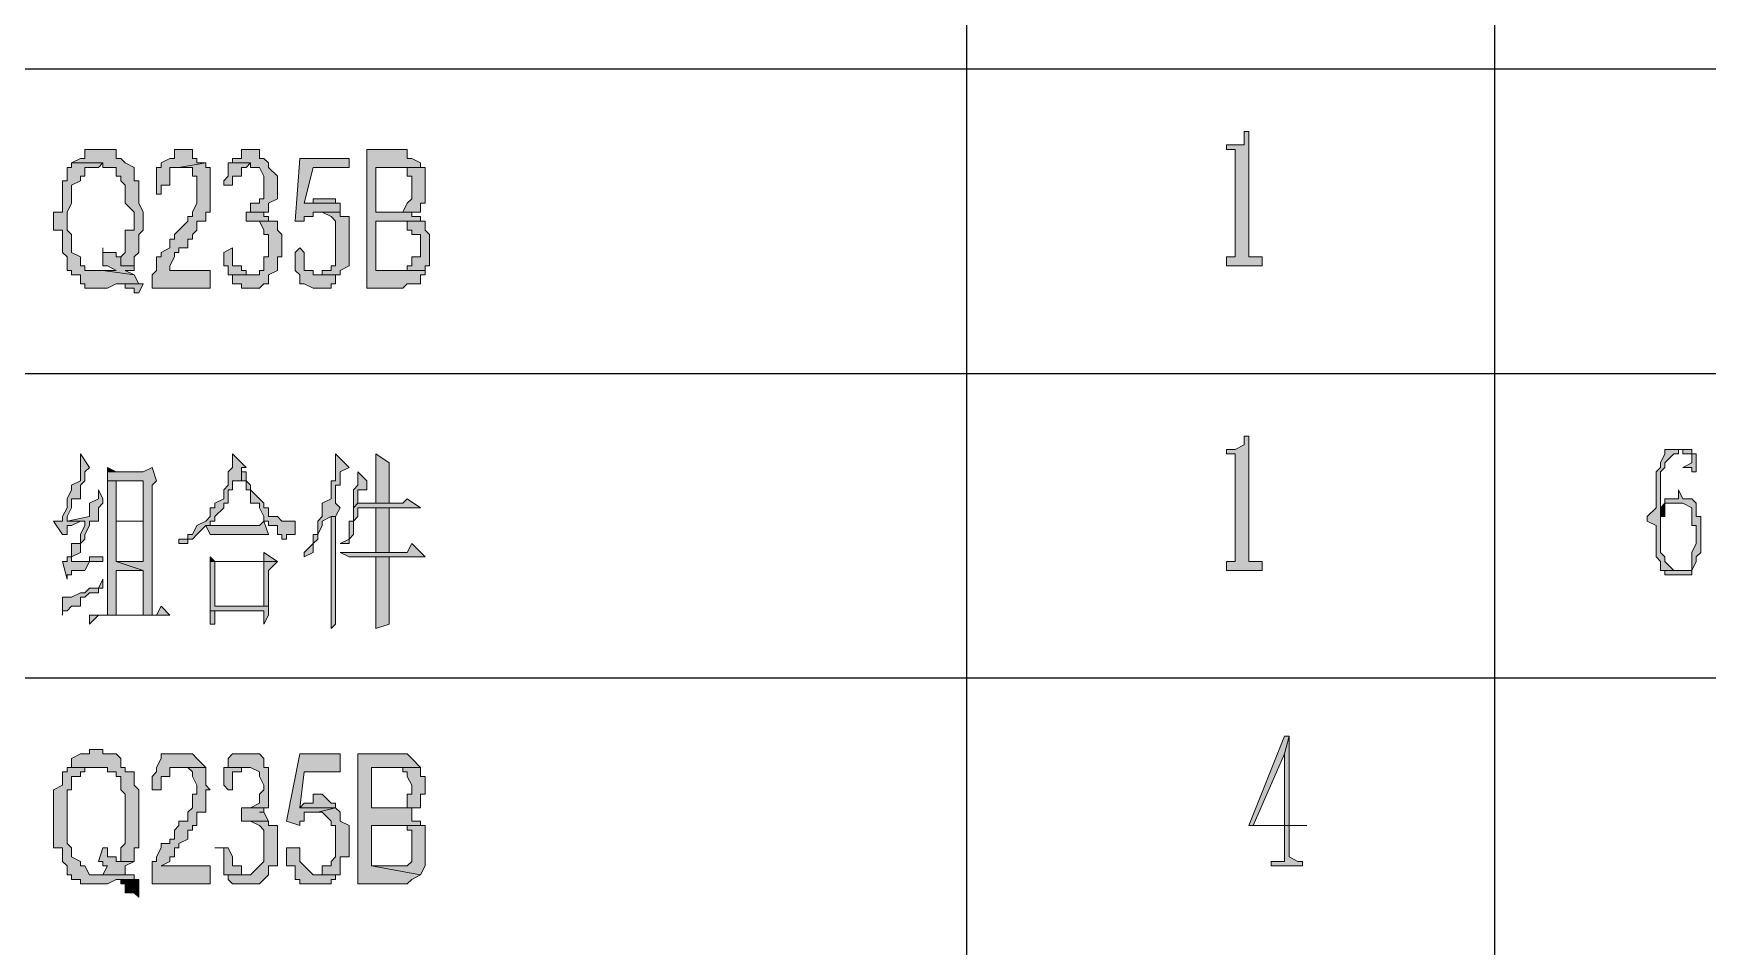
# Model space of a CAD drawing. Header units: millimetres. Extents: x 20 to 821, y 1 to 1134.
# Drawn here: x 677.8 to 745.1, y 311.2 to 347.9 of the extents above; entities that cross this region are included whole.
import ezdxf

# ---------------------------------------------------------------- set-up
doc = ezdxf.new("R2010")
doc.units = ezdxf.units.MM
doc.layers.add('1', color=7, linetype='Continuous')

msp = doc.modelspace()

# ---------------------------------------------------------------- hatches: boundary and pattern name
h = msp.add_hatch(color=0)
h.dxf.hatch_style = 2
h.paths.add_polyline_path([(726.66, 343.941732), (726.48, 343.941732), (726.48, 343.581732), (726.48, 343.401732), (726.12, 343.401732), (725.76, 343.401732), (725.76, 343.221732), (726.12, 343.221732), (726.12, 342.861732), (726.12, 338.901732), (725.94, 338.901732), (725.76, 338.901732), (725.76, 338.541732), (727.2, 338.541732), (727.2, 338.901732), (726.84, 338.901732), (726.66, 338.901732), (726.66, 339.081732)])
h = msp.add_hatch(color=0)
h.dxf.hatch_style = 2
h.paths.add_polyline_path([(679.32, 342.681732), (679.32, 342.501732), (679.14, 342.501732), (679.14, 341.961732), (678.96, 341.961732), (678.96, 340.701732), (678.6, 340.701732), (678.6, 339.981732), (678.96, 339.981732), (678.96, 339.081732), (679.14, 338.901732), (679.14, 338.361732), (679.32, 338.361732), (679.32, 338.181732), (679.68, 338.181732), (679.68, 337.821732), (679.86, 337.821732), (679.86, 337.641732), (680.04, 337.641732), (680.76, 337.641732), (681.12, 337.821732), (682.02, 337.821732), (681.84, 338.181732), (680.58, 338.361732), (679.86, 338.361732), (679.86, 338.541732), (679.68, 338.541732), (679.68, 338.901732), (679.32, 339.081732), (679.32, 339.801732), (679.14, 339.981732), (679.14, 340.701732), (679.32, 341.061732), (679.32, 341.781732), (679.68, 341.961732), (679.68, 342.141732), (679.86, 342.141732), (679.86, 342.501732), (680.04, 342.501732), (680.4, 342.501732), (680.58, 342.681732)])
h = msp.add_hatch(color=0)
h.dxf.hatch_style = 2
h.paths.add_polyline_path([(680.58, 343.221732), (679.86, 343.221732), (679.86, 342.861732), (679.68, 342.861732), (679.32, 342.681732), (680.58, 342.681732), (680.58, 342.501732), (681.12, 342.501732), (681.12, 342.141732), (681.3, 342.141732), (681.3, 341.961732), (681.48, 341.781732), (681.48, 341.421732), (681.48, 341.061732), (681.84, 340.701732), (681.84, 339.981732), (681.48, 339.981732), (681.48, 339.081732), (681.3, 338.901732), (681.3, 338.541732), (681.84, 338.541732), (681.84, 338.901732), (682.02, 339.081732), (682.02, 339.801732), (682.2, 339.981732), (682.2, 340.701732), (682.02, 341.061732), (682.02, 341.961732), (681.84, 341.961732), (681.84, 342.501732), (681.48, 342.681732), (681.3, 342.861732), (681.12, 342.861732), (681.12, 343.221732)])
h = msp.add_hatch(color=0)
h.dxf.hatch_style = 2
h.paths.add_polyline_path([(684.72, 342.681732), (683.64, 342.501732), (684.18, 342.501732), (684.18, 342.141732), (684.36, 342.141732), (684.36, 341.961732), (684.36, 341.061732), (684.18, 340.701732), (684.18, 340.521732), (684, 340.521732), (684, 340.341732), (683.64, 339.981732), (683.46, 339.801732), (683.46, 339.621732), (683.28, 339.621732), (683.28, 339.261732), (682.92, 339.081732), (682.92, 338.901732), (682.74, 338.901732), (682.74, 338.361732), (682.56, 338.181732), (682.56, 337.641732), (684.9, 337.641732), (684.9, 338.361732), (683.28, 338.361732), (683.28, 338.541732), (683.46, 338.901732), (683.46, 339.081732), (683.64, 339.081732), (683.64, 339.261732), (684, 339.261732), (684, 339.621732), (684.18, 339.621732), (684.18, 339.801732), (684.36, 339.981732), (684.36, 340.341732), (684.72, 340.341732), (684.72, 340.701732), (684.9, 340.701732), (684.9, 342.501732), (684.72, 342.501732)])
h = msp.add_hatch(color=0)
h.dxf.hatch_style = 2
h.paths.add_polyline_path([(683.64, 343.221732), (683.46, 343.221732), (683.46, 342.861732), (683.28, 342.861732), (682.92, 342.681732), (682.92, 342.501732), (682.74, 342.501732), (682.74, 341.421732), (682.92, 341.421732), (682.92, 341.781732), (683.28, 341.781732), (683.28, 342.501732), (683.46, 342.501732), (683.64, 342.501732), (684.72, 342.681732), (684.36, 342.681732), (684.36, 342.861732), (684.18, 342.861732), (684.18, 343.221732)])
h = msp.add_hatch(color=0)
h.dxf.hatch_style = 2
h.paths.add_polyline_path([(685.62, 342.681732), (685.62, 342.141732), (685.44, 341.961732), (685.44, 341.781732), (685.8, 341.781732), (685.8, 342.141732), (686.16, 342.141732), (686.16, 342.501732), (686.34, 342.501732), (686.52, 342.681732)])
h = msp.add_hatch(color=0)
h.dxf.hatch_style = 2
h.paths.add_polyline_path([(686.52, 343.221732), (686.16, 343.221732), (686.16, 342.861732), (685.8, 342.861732), (685.8, 342.681732), (685.62, 342.681732), (686.52, 342.681732), (686.52, 342.501732), (686.88, 342.501732), (687.06, 342.141732), (687.06, 341.241732), (686.88, 341.241732), (686.88, 341.061732), (686.52, 341.061732), (686.52, 340.701732), (686.34, 340.701732), (687.24, 340.701732), (687.24, 341.061732), (687.6, 341.241732), (687.6, 342.141732), (687.24, 342.501732), (687.24, 342.681732), (687.06, 342.861732), (686.88, 342.861732), (686.88, 343.221732)])
h = msp.add_hatch(color=0)
h.dxf.hatch_style = 2
h.paths.add_polyline_path([(690.48, 342.861732), (688.5, 342.861732), (688.32, 340.341732), (688.68, 340.341732), (688.68, 340.521732), (689.04, 340.521732), (689.04, 340.701732), (690.12, 340.701732), (690.12, 341.061732), (688.68, 341.061732), (689.04, 342.501732), (690.48, 342.501732)])
h = msp.add_hatch(color=0)
h.dxf.hatch_style = 2
h.paths.add_polyline_path([(692.28, 343.221732), (691.2, 343.221732), (691.2, 337.641732), (692.64, 337.641732), (692.82, 337.821732), (693.36, 337.821732), (693.36, 338.181732), (693.54, 338.181732), (693.54, 338.361732), (691.56, 338.361732), (691.56, 340.341732), (693.54, 340.341732), (693.36, 340.341732), (693.36, 340.521732), (693, 340.521732), (693, 340.701732), (693.36, 340.701732), (691.56, 340.701732), (691.56, 342.501732), (692.28, 342.501732), (693.36, 342.501732), (693.36, 342.681732), (693, 342.861732), (692.82, 342.861732), (692.82, 343.221732)])
h = msp.add_hatch(color=0)
h.dxf.hatch_style = 2
h.paths.add_polyline_path([(693.36, 342.501732), (692.28, 342.501732), (692.64, 342.501732), (692.82, 342.501732), (692.82, 342.141732), (693, 342.141732), (693, 341.961732), (693, 341.241732), (692.82, 341.061732), (692.64, 340.701732), (692.28, 340.701732), (691.56, 340.701732), (693.36, 340.701732), (693.36, 341.061732), (693.54, 341.061732), (693.54, 342.501732)])
h = msp.add_hatch(color=0)
h.dxf.hatch_style = 2
h.paths.add_polyline_path([(686.34, 340.701732), (686.34, 340.341732), (686.52, 340.341732), (687.24, 340.341732), (687.24, 340.521732), (687.06, 340.521732), (687.06, 340.701732), (687.24, 340.701732)])
h = msp.add_hatch(color=0)
h.dxf.hatch_style = 2
h.paths.add_polyline_path([(689.4, 341.241732), (689.04, 341.241732), (689.04, 341.061732), (688.68, 341.061732), (690.12, 341.061732), (689.94, 341.061732), (689.94, 341.241732)])
h = msp.add_hatch(color=0)
h.dxf.hatch_style = 2
h.paths.add_polyline_path([(690.12, 340.701732), (689.22, 340.701732), (689.4, 340.701732), (689.76, 340.521732), (689.94, 340.341732), (689.94, 338.541732), (689.76, 338.541732), (689.76, 338.361732), (689.4, 338.361732), (689.4, 338.181732), (689.22, 338.181732), (690.12, 338.181732), (690.12, 338.361732), (690.48, 338.541732), (690.48, 340.521732), (690.12, 340.521732)])
h = msp.add_hatch(color=0)
h.dxf.hatch_style = 2
h.paths.add_polyline_path([(687.24, 340.341732), (686.52, 340.341732), (686.88, 340.341732), (687.06, 339.981732), (687.06, 339.801732), (687.24, 339.801732), (687.24, 338.901732), (687.06, 338.901732), (687.06, 338.361732), (686.88, 338.361732), (686.88, 338.181732), (686.52, 338.181732), (685.62, 338.181732), (685.8, 338.181732), (685.8, 337.821732), (686.16, 337.821732), (686.16, 337.641732), (686.88, 337.641732), (687.06, 337.821732), (687.24, 337.821732), (687.24, 338.181732), (687.6, 338.361732), (687.6, 338.901732), (687.78, 338.901732), (687.78, 339.801732), (687.6, 339.981732), (687.6, 340.341732)])
h = msp.add_hatch(color=0)
h.dxf.hatch_style = 2
h.paths.add_polyline_path([(693.54, 340.341732), (692.28, 340.341732), (692.64, 340.341732), (692.82, 340.341732), (692.82, 339.981732), (693, 339.981732), (693, 339.801732), (693.36, 339.801732), (693.36, 339.621732), (693.36, 338.901732), (693, 338.901732), (693, 338.541732), (692.82, 338.541732), (692.82, 338.361732), (692.64, 338.361732), (691.56, 338.361732), (693.54, 338.361732), (693.54, 338.541732), (693.72, 338.541732), (693.72, 339.801732), (693.54, 339.981732)])
h = msp.add_hatch(color=0)
h.dxf.hatch_style = 2
h.paths.add_polyline_path([(680.58, 339.261732), (680.58, 338.541732), (680.76, 338.541732), (681.12, 338.361732), (680.58, 338.361732), (681.84, 338.181732), (681.48, 338.361732), (681.84, 338.361732), (681.84, 338.541732), (681.3, 338.541732), (681.3, 338.901732), (681.12, 338.901732), (681.12, 339.081732), (680.58, 339.081732)])
h = msp.add_hatch(color=0)
h.dxf.hatch_style = 2
h.paths.add_polyline_path([(685.8, 339.261732), (685.44, 339.081732), (685.44, 338.541732), (685.62, 338.541732), (685.62, 338.181732), (686.52, 338.181732), (686.34, 338.181732), (686.34, 338.361732), (686.16, 338.361732), (686.16, 338.541732), (685.8, 338.541732), (685.8, 338.901732)])
h = msp.add_hatch(color=0)
h.dxf.hatch_style = 2
h.paths.add_polyline_path([(688.5, 339.261732), (688.32, 339.081732), (688.32, 338.361732), (688.5, 338.181732), (688.5, 337.821732), (688.68, 337.821732), (689.04, 337.641732), (689.76, 337.641732), (689.76, 337.821732), (689.94, 337.821732), (689.94, 338.181732), (690.12, 338.181732), (689.22, 338.181732), (689.04, 338.181732), (689.04, 338.361732), (688.68, 338.361732), (688.68, 338.541732), (688.68, 339.081732)])
h = msp.add_hatch(color=0)
h.dxf.hatch_style = 2
h.paths.add_polyline_path([(682.02, 337.821732), (681.3, 337.821732), (681.48, 337.821732), (681.48, 337.641732), (681.84, 337.641732), (681.84, 337.461732), (682.02, 337.461732), (682.2, 337.821732)])
h = msp.add_hatch(color=0)
h.dxf.hatch_style = 2
h.paths.add_polyline_path([(726.66, 331.701732), (726.48, 331.701732), (726.48, 331.341732), (726.12, 331.161732), (725.76, 331.161732), (725.76, 330.981732), (726.12, 330.981732), (726.12, 330.621732), (726.12, 326.661732), (725.94, 326.661732), (725.76, 326.661732), (725.76, 326.301732), (727.2, 326.301732), (727.2, 326.661732), (726.84, 326.661732), (726.66, 326.661732), (726.66, 326.841732)])
h = msp.add_hatch(color=0)
h.dxf.hatch_style = 2
h.paths.add_polyline_path([(679.68, 330.981732), (679.68, 329.901732), (679.32, 329.721732), (679.32, 329.541732), (679.14, 329.181732), (679.14, 328.821732), (678.96, 328.461732), (678.96, 328.281732), (678.6, 328.281732), (678.96, 327.741732), (679.14, 327.741732), (679.14, 328.101732), (679.32, 328.101732), (679.68, 328.281732), (679.86, 328.281732), (679.14, 328.281732), (679.14, 328.461732), (679.32, 328.821732), (679.32, 329.181732), (679.68, 329.181732), (679.68, 329.721732), (679.86, 329.901732), (679.86, 330.261732), (680.04, 330.441732)])
h = msp.add_hatch(color=0)
h.dxf.hatch_style = 2
h.paths.add_polyline_path([(685.8, 330.981732), (685.8, 330.441732), (685.62, 330.261732), (685.62, 329.721732), (685.44, 329.541732), (685.44, 329.181732), (685.08, 329.001732), (685.08, 328.821732), (684.9, 328.821732), (684.9, 328.461732), (684.72, 328.281732), (684.36, 328.101732), (684.18, 327.741732), (684, 327.741732), (684, 327.561732), (683.64, 327.561732), (683.64, 327.381732), (684, 327.381732), (684, 327.561732), (684.18, 327.561732), (684.36, 327.741732), (684.72, 328.101732), (684.9, 328.101732), (684.9, 328.281732), (685.08, 328.281732), (685.08, 328.461732), (685.44, 328.821732), (685.44, 329.001732), (685.62, 329.001732), (685.62, 329.541732), (685.8, 329.541732), (685.8, 329.901732), (686.16, 329.901732), (686.16, 330.441732), (686.34, 330.441732)])
h = msp.add_hatch(color=0)
h.dxf.hatch_style = 2
h.paths.add_polyline_path([(689.94, 330.981732), (689.94, 329.901732), (689.76, 329.901732), (689.76, 329.181732), (689.4, 329.001732), (689.4, 328.461732), (689.22, 328.281732), (689.22, 327.741732), (689.04, 327.741732), (689.04, 327.381732), (688.68, 327.021732), (688.68, 326.841732), (689.04, 327.021732), (689.04, 327.381732), (689.22, 327.561732), (689.22, 327.741732), (689.4, 328.101732), (689.4, 328.281732), (689.76, 328.461732), (689.94, 328.461732), (690.12, 328.821732), (689.94, 329.001732), (689.94, 329.721732), (690.12, 329.721732), (690.12, 330.261732), (690.48, 330.441732)])
h = msp.add_hatch(color=0)
h.dxf.hatch_style = 2
h.paths.add_polyline_path([(691.56, 330.981732), (691.56, 329.001732), (692.1, 329.001732), (692.1, 330.621732)])
h = msp.add_hatch(color=0)
h.dxf.hatch_style = 2
h.paths.add_polyline_path([(744.12, 331.161732), (743.4, 331.161732), (743.4, 330.981732), (743.22, 330.621732), (743.22, 330.441732), (743.04, 330.261732), (743.04, 328.821732), (742.68, 328.461732), (742.68, 328.281732), (743.04, 328.101732), (743.04, 326.841732), (743.22, 326.661732), (743.22, 326.301732), (743.4, 326.301732), (743.94, 326.301732), (743.76, 326.301732), (743.4, 326.661732), (743.4, 326.841732), (743.22, 327.021732), (743.22, 330.261732), (743.4, 330.441732), (743.4, 330.621732), (743.76, 330.981732), (743.94, 330.981732), (743.94, 331.161732), (744.48, 331.161732)])
h = msp.add_hatch(color=0)
h.dxf.hatch_style = 2
h.paths.add_polyline_path([(744.48, 331.161732), (743.94, 331.161732), (744.12, 331.161732), (744.12, 330.981732), (744.48, 330.981732), (744.48, 330.621732), (744.12, 330.441732), (744.48, 330.441732), (744.48, 330.261732), (744.66, 330.261732), (744.66, 330.441732), (744.66, 330.981732), (744.48, 330.981732)])
h = msp.add_hatch(color=0)
h.dxf.hatch_style = 2
h.paths.add_polyline_path([(682.56, 330.441732), (682.2, 330.261732), (680.76, 330.261732), (680.76, 329.901732), (682.2, 329.901732), (682.2, 328.281732), (681.12, 328.281732), (682.2, 328.281732), (682.2, 326.661732), (681.12, 326.661732), (682.2, 326.301732), (682.2, 324.501732), (681.12, 324.501732), (680.76, 324.501732), (682.56, 324.501732), (682.56, 329.721732), (682.74, 329.901732)])
h = msp.add_hatch(color=0)
h.dxf.hatch_style = 2
h.paths.add_polyline_path([(680.76, 330.441732), (680.76, 330.261732), (681.12, 330.261732)])
h = msp.add_hatch(color=0)
h.dxf.hatch_style = 2
h.paths.add_polyline_path([(680.76, 329.901732), (680.76, 324.501732), (681.12, 324.501732), (681.12, 326.301732), (682.2, 326.301732), (681.12, 326.661732), (681.12, 328.281732), (682.2, 328.281732), (681.12, 328.281732), (681.12, 329.901732), (682.2, 329.901732)])
h = msp.add_hatch(color=0)
h.dxf.hatch_style = 2
h.paths.add_polyline_path([(686.16, 330.261732), (686.16, 329.901732), (686.34, 329.901732), (686.34, 329.541732), (686.52, 329.541732), (686.52, 329.001732), (686.88, 329.001732), (686.88, 328.821732), (687.06, 328.461732), (687.06, 328.281732), (687.24, 328.281732), (687.24, 328.101732), (687.6, 328.101732), (687.6, 327.741732), (687.78, 327.741732), (687.78, 327.561732), (687.96, 327.561732), (687.96, 327.741732), (688.32, 327.741732), (688.32, 328.281732), (687.96, 328.281732), (687.78, 328.281732), (687.6, 328.461732), (687.24, 328.461732), (687.24, 328.821732), (687.06, 328.821732), (687.06, 329.001732), (686.88, 329.181732), (686.52, 329.541732), (686.52, 329.721732), (686.34, 329.901732), (686.34, 330.261732)])
h = msp.add_hatch(color=0)
h.dxf.hatch_style = 2
h.paths.add_polyline_path([(690.84, 330.261732), (690.84, 329.721732), (690.66, 329.541732), (690.66, 328.821732), (690.84, 329.001732), (690.84, 329.541732), (691.2, 329.541732), (691.2, 329.901732)])
h = msp.add_hatch(color=0)
h.dxf.hatch_style = 2
h.paths.add_polyline_path([(680.4, 329.541732), (680.4, 329.181732), (680.04, 329.001732), (680.04, 328.461732), (679.14, 328.281732), (679.86, 328.281732), (679.86, 328.101732), (679.68, 327.741732), (679.68, 327.381732), (679.32, 327.381732), (679.32, 326.841732), (679.14, 326.841732), (679.14, 326.661732), (678.96, 326.661732), (679.14, 325.941732), (679.14, 326.121732), (679.32, 326.121732), (679.32, 326.301732), (679.68, 326.301732), (679.86, 326.301732), (680.04, 326.661732), (679.32, 326.661732), (679.32, 326.841732), (679.68, 327.021732), (679.68, 327.381732), (679.86, 327.561732), (679.86, 327.741732), (680.04, 328.101732), (680.04, 328.281732), (680.4, 328.281732), (680.4, 328.821732), (680.58, 329.001732), (680.58, 329.181732)])
h = msp.add_hatch(color=0)
h.dxf.hatch_style = 2
h.paths.add_polyline_path([(743.94, 329.541732), (743.94, 329.181732), (743.76, 329.181732), (743.4, 329.181732), (743.4, 329.001732), (744.12, 329.001732), (744.48, 328.821732), (744.48, 328.101732), (744.66, 328.101732), (744.66, 327.381732), (744.48, 327.021732), (744.48, 326.841732), (744.48, 326.661732), (744.48, 326.301732), (744.12, 326.301732), (743.4, 326.301732), (743.4, 326.121732), (744.48, 326.121732), (744.48, 326.301732), (744.66, 326.661732), (744.66, 326.841732), (744.84, 327.021732), (744.84, 328.461732), (744.66, 328.461732), (744.66, 329.001732), (744.48, 329.181732), (744.12, 329.181732)])
h = msp.add_hatch(color=0)
h.dxf.hatch_style = 2
h.paths.add_polyline_path([(692.82, 329.181732), (692.64, 329.001732), (690.84, 329.001732), (690.66, 328.821732), (690.66, 328.281732), (690.48, 328.281732), (690.48, 327.561732), (690.12, 327.381732), (690.48, 327.381732), (690.48, 327.561732), (690.66, 327.741732), (690.66, 328.281732), (690.84, 328.461732), (690.84, 328.821732), (693.36, 328.821732)])
h = msp.add_hatch(color=0)
h.dxf.hatch_style = 2
h.paths.add_polyline_path([(691.56, 327.021732), (692.1, 327.021732), (692.1, 328.821732), (691.56, 328.821732)])
h = msp.add_hatch(color=0)
h.dxf.hatch_style = 2
h.paths.add_polyline_path([(743.4, 329.001732), (743.22, 328.821732), (743.22, 328.461732), (743.4, 328.461732), (743.4, 329.001732), (743.76, 329.001732), (743.94, 329.001732)])
h = msp.add_hatch(color=0)
h.dxf.hatch_style = 2
h.paths.add_polyline_path([(687.06, 328.281732), (686.88, 328.101732), (684.72, 328.101732), (684.9, 327.741732), (687.24, 327.741732)])
h = msp.add_hatch(color=0)
h.dxf.hatch_style = 2
h.paths.add_polyline_path([(689.94, 328.461732), (689.76, 328.461732), (689.76, 325.401732), (689.76, 323.961732), (689.94, 324.141732)])
h = msp.add_hatch(color=0)
h.dxf.hatch_style = 2
h.paths.add_polyline_path([(693, 327.381732), (692.82, 327.021732), (690.12, 327.021732), (690.48, 326.841732), (693.54, 326.841732)])
h = msp.add_hatch(color=0)
h.dxf.hatch_style = 2
h.paths.add_polyline_path([(680.58, 326.841732), (680.04, 326.841732), (680.04, 326.661732), (679.32, 326.661732), (680.04, 326.661732), (680.58, 326.661732)])
h = msp.add_hatch(color=0)
h.dxf.hatch_style = 2
h.paths.add_polyline_path([(687.06, 327.021732), (687.06, 326.661732), (685.08, 326.661732), (684.9, 326.661732), (684.9, 326.301732), (684.9, 324.681732), (687.06, 324.681732), (687.06, 324.141732), (687.24, 324.501732), (687.24, 324.861732), (685.08, 324.861732), (685.08, 326.661732), (687.06, 326.661732), (687.6, 326.661732)])
h = msp.add_hatch(color=0)
h.dxf.hatch_style = 2
h.paths.add_polyline_path([(684.9, 326.841732), (684.9, 326.661732), (685.08, 326.661732)])
h = msp.add_hatch(color=0)
h.dxf.hatch_style = 2
h.paths.add_polyline_path([(687.6, 326.661732), (687.06, 326.661732), (687.06, 324.861732), (685.08, 324.861732), (687.24, 324.861732), (687.24, 326.301732)])
h = msp.add_hatch(color=0)
h.dxf.hatch_style = 2
h.paths.add_polyline_path([(692.1, 326.841732), (691.56, 326.841732), (691.56, 326.661732), (691.56, 323.961732), (692.1, 324.141732), (692.1, 324.501732), (692.1, 324.681732)])
h = msp.add_hatch(color=0)
h.dxf.hatch_style = 2
h.paths.add_polyline_path([(680.58, 325.941732), (680.4, 325.581732), (680.04, 325.581732), (679.86, 325.401732), (679.68, 325.401732), (679.32, 325.221732), (678.96, 325.221732), (678.96, 324.501732), (678.96, 324.681732), (679.14, 324.681732), (679.32, 324.861732), (679.68, 324.861732), (679.68, 325.221732), (679.86, 325.221732), (680.04, 325.401732), (680.4, 325.401732), (680.4, 325.581732), (680.58, 325.581732)])
h = msp.add_hatch(color=0)
h.dxf.hatch_style = 2
h.paths.add_polyline_path([(682.92, 324.861732), (682.74, 324.501732), (680.04, 324.501732), (680.04, 324.141732), (680.4, 324.501732), (683.28, 324.501732)])
h = msp.add_hatch(color=0)
h.dxf.hatch_style = 2
h.paths.add_polyline_path([(684.9, 324.681732), (684.9, 324.141732), (685.08, 324.141732), (685.08, 324.681732), (687.06, 324.681732)])
h = msp.add_hatch(color=0)
h.dxf.hatch_style = 2
h.paths.add_polyline_path([(680.4, 319.101732), (680.04, 319.101732), (680.04, 318.921732), (679.68, 318.921732), (679.32, 318.741732), (679.32, 318.381732), (680.4, 318.381732), (680.76, 318.381732), (680.76, 318.201732), (681.12, 318.201732), (681.12, 318.021732), (681.3, 318.021732), (681.3, 317.661732), (681.3, 317.481732), (681.48, 317.301732), (681.48, 315.321732), (681.3, 315.141732), (681.3, 314.601732), (681.12, 314.601732), (681.84, 314.601732), (681.84, 314.781732), (681.84, 315.141732), (682.02, 315.141732), (682.02, 317.481732), (681.84, 317.661732), (681.84, 318.201732), (681.48, 318.201732), (681.48, 318.381732), (681.3, 318.381732), (681.3, 318.741732), (681.12, 318.921732), (680.58, 318.921732), (680.58, 319.101732)])
h = msp.add_hatch(color=0)
h.dxf.hatch_style = 2
h.paths.add_polyline_path([(728.28, 319.641732), (728.1, 319.641732), (726.66, 316.041732), (728.1, 316.041732), (728.1, 315.141732), (728.1, 314.601732), (727.92, 314.601732), (727.56, 314.601732), (727.56, 314.421732), (728.82, 314.421732), (728.82, 314.601732), (728.64, 314.601732), (728.28, 314.781732), (728.28, 316.041732), (729, 316.041732), (726.84, 316.041732), (728.1, 318.921732)])
h = msp.add_hatch(color=0)
h.dxf.hatch_style = 2
h.paths.add_polyline_path([(728.28, 319.641732), (728.1, 318.921732), (728.1, 316.041732), (726.84, 316.041732), (728.28, 316.041732)])
h = msp.add_hatch(color=0)
h.dxf.hatch_style = 2
h.paths.add_polyline_path([(683.64, 318.921732), (682.92, 318.921732), (682.92, 318.741732), (682.74, 318.381732), (682.74, 318.201732), (682.56, 318.021732), (682.56, 317.481732), (682.92, 317.481732), (682.92, 318.021732), (683.28, 318.021732), (683.28, 318.381732), (683.46, 318.381732), (684.72, 318.381732), (684.36, 318.741732), (684.18, 318.921732)])
h = msp.add_hatch(color=0)
h.dxf.hatch_style = 2
h.paths.add_polyline_path([(686.34, 318.921732), (685.8, 318.921732), (685.62, 318.741732), (685.62, 318.381732), (686.34, 318.381732), (686.52, 318.381732), (686.88, 318.201732), (686.88, 318.021732), (687.06, 317.661732), (687.06, 317.481732), (686.88, 317.301732), (686.88, 316.941732), (686.52, 316.761732), (686.34, 316.761732), (687.06, 316.761732), (687.24, 316.761732), (687.24, 316.941732), (687.24, 318.381732), (687.06, 318.381732), (687.06, 318.741732), (686.88, 318.921732)])
h = msp.add_hatch(color=0)
h.dxf.hatch_style = 2
h.paths.add_polyline_path([(690.12, 318.921732), (688.5, 318.921732), (687.96, 316.221732), (688.5, 316.041732), (688.5, 316.221732), (688.68, 316.221732), (688.68, 316.581732), (689.04, 316.581732), (689.22, 316.581732), (689.94, 316.761732), (688.5, 316.761732), (688.68, 318.201732), (690.12, 318.201732)])
h = msp.add_hatch(color=0)
h.dxf.hatch_style = 2
h.paths.add_polyline_path([(692.28, 318.921732), (690.84, 318.921732), (690.84, 313.701732), (692.82, 313.701732), (693, 313.881732), (693.36, 314.061732), (691.38, 314.421732), (691.38, 316.041732), (692.28, 316.041732), (693.36, 316.041732), (693.36, 316.221732), (693, 316.221732), (693, 316.581732), (693, 316.761732), (691.38, 316.761732), (691.38, 318.381732), (692.1, 318.381732), (693.36, 318.381732), (693, 318.741732), (692.82, 318.921732)])
h = msp.add_hatch(color=0)
h.dxf.hatch_style = 2
h.paths.add_polyline_path([(679.32, 318.381732), (679.14, 318.381732), (679.14, 318.201732), (678.96, 318.201732), (678.96, 318.021732), (678.96, 317.661732), (678.6, 317.481732), (678.6, 315.141732), (678.96, 315.141732), (678.96, 314.781732), (678.96, 314.601732), (679.14, 314.421732), (679.14, 314.061732), (679.32, 314.061732), (679.32, 313.881732), (679.68, 313.881732), (679.68, 313.701732), (679.86, 313.701732), (680.76, 313.701732), (681.12, 313.881732), (681.84, 313.881732), (681.84, 314.061732), (680.04, 314.061732), (679.86, 314.421732), (679.68, 314.421732), (679.68, 314.601732), (679.32, 314.781732), (679.32, 315.141732), (679.14, 315.321732), (679.14, 317.481732), (679.32, 317.481732), (679.32, 318.021732), (679.68, 318.021732), (679.68, 318.201732), (679.86, 318.201732), (679.86, 318.381732), (680.04, 318.381732), (680.4, 318.381732)])
h = msp.add_hatch(color=0)
h.dxf.hatch_style = 2
h.paths.add_polyline_path([(684.72, 318.381732), (683.64, 318.381732), (684, 318.381732), (684.18, 318.201732), (684.18, 318.021732), (684.36, 317.661732), (684.36, 317.301732), (684.18, 317.301732), (684.18, 316.761732), (684, 316.581732), (684, 316.221732), (683.64, 316.221732), (683.64, 316.041732), (683.46, 315.861732), (683.46, 315.501732), (683.28, 315.501732), (683.28, 315.321732), (682.92, 315.321732), (682.92, 315.141732), (682.74, 314.781732), (682.74, 314.601732), (682.56, 314.601732), (682.56, 313.701732), (684.9, 313.701732), (684.9, 314.421732), (682.92, 314.421732), (683.28, 314.601732), (683.28, 314.781732), (683.46, 314.781732), (683.46, 315.141732), (683.64, 315.141732), (683.64, 315.321732), (684, 315.501732), (684, 315.861732), (684.18, 315.861732), (684.18, 316.041732), (684.36, 316.041732), (684.36, 316.581732), (684.72, 316.581732), (684.72, 317.481732), (684.9, 317.481732), (684.72, 317.661732)])
h = msp.add_hatch(color=0)
h.dxf.hatch_style = 2
h.paths.add_polyline_path([(685.62, 318.381732), (685.44, 318.381732), (685.44, 318.201732), (685.44, 317.661732), (685.62, 317.481732), (685.8, 317.481732), (685.8, 317.661732), (685.8, 318.201732), (686.16, 318.201732), (686.16, 318.381732), (686.34, 318.381732)])
h = msp.add_hatch(color=0)
h.dxf.hatch_style = 2
h.paths.add_polyline_path([(693.36, 318.381732), (692.1, 318.381732), (692.28, 318.381732), (692.64, 318.381732), (692.64, 318.201732), (692.82, 318.201732), (692.82, 318.021732), (693, 317.661732), (693, 317.301732), (692.82, 317.301732), (692.82, 316.761732), (692.64, 316.761732), (692.28, 316.761732), (692.1, 316.761732), (691.38, 316.761732), (693, 316.761732), (693.36, 316.761732), (693.36, 316.941732), (693.36, 317.301732), (693.54, 317.301732), (693.54, 318.021732), (693.36, 318.021732)])
h = msp.add_hatch(color=0)
h.dxf.hatch_style = 2
h.paths.add_polyline_path([(689.22, 317.301732), (689.04, 317.301732), (689.04, 316.941732), (688.68, 316.941732), (688.5, 316.761732), (689.94, 316.761732), (689.94, 316.941732), (689.76, 316.941732), (689.4, 317.301732)])
h = msp.add_hatch(color=0)
h.dxf.hatch_style = 2
h.paths.add_polyline_path([(686.16, 316.761732), (686.16, 316.221732), (686.34, 316.221732), (687.24, 316.221732), (687.06, 316.581732), (686.88, 316.581732), (687.06, 316.581732), (687.06, 316.761732), (686.34, 316.761732)])
h = msp.add_hatch(color=0)
h.dxf.hatch_style = 2
h.paths.add_polyline_path([(689.94, 316.761732), (689.22, 316.581732), (689.4, 316.581732), (689.76, 316.221732), (689.76, 316.041732), (689.94, 316.041732), (689.94, 314.781732), (689.76, 314.601732), (689.76, 314.421732), (689.4, 314.421732), (689.4, 314.061732), (689.22, 314.061732), (689.94, 314.061732), (690.12, 314.061732), (690.12, 314.421732), (690.12, 314.781732), (690.48, 314.781732), (690.48, 316.041732), (690.12, 316.221732), (690.12, 316.581732)])
h = msp.add_hatch(color=0)
h.dxf.hatch_style = 2
h.paths.add_polyline_path([(687.24, 316.221732), (686.34, 316.221732), (686.52, 316.221732), (686.88, 316.041732), (687.06, 315.861732), (687.06, 314.601732), (686.88, 314.421732), (686.52, 314.061732), (685.62, 314.061732), (685.62, 313.881732), (685.8, 313.701732), (686.88, 313.701732), (687.06, 313.881732), (687.24, 314.061732), (687.24, 314.421732), (687.6, 314.421732), (687.6, 316.041732), (687.24, 316.041732)])
h = msp.add_hatch(color=0)
h.dxf.hatch_style = 2
h.paths.add_polyline_path([(693.36, 316.041732), (692.28, 316.041732), (692.64, 316.041732), (692.82, 316.041732), (692.82, 315.861732), (693, 315.861732), (693, 315.501732), (693, 314.601732), (692.82, 314.421732), (692.64, 314.421732), (692.28, 314.421732), (691.38, 314.421732), (693.36, 314.061732), (693.54, 314.421732), (693.54, 316.041732)])
h = msp.add_hatch(color=0)
h.dxf.hatch_style = 2
h.paths.add_polyline_path([(680.58, 315.141732), (680.4, 314.601732), (680.58, 314.601732), (680.58, 314.421732), (680.76, 314.421732), (680.58, 314.061732), (680.4, 314.061732), (681.48, 314.061732), (681.48, 314.421732), (681.84, 314.601732), (681.12, 314.601732), (681.12, 314.781732), (680.76, 314.781732), (680.76, 315.141732)])
h = msp.add_hatch(color=0)
h.dxf.hatch_style = 2
h.paths.add_polyline_path([(685.62, 315.141732), (685.08, 315.141732), (685.44, 315.141732), (685.44, 314.061732), (685.62, 314.061732), (686.34, 314.061732), (686.16, 314.061732), (686.16, 314.421732), (685.8, 314.421732), (685.8, 314.781732)])
h = msp.add_hatch(color=0)
h.dxf.hatch_style = 2
h.paths.add_polyline_path([(688.5, 315.141732), (687.96, 315.141732), (687.96, 314.781732), (687.96, 314.421732), (688.32, 314.421732), (688.32, 313.881732), (688.5, 313.881732), (688.5, 313.701732), (688.68, 313.701732), (689.76, 313.701732), (689.76, 313.881732), (689.94, 313.881732), (689.94, 314.061732), (689.22, 314.061732), (689.04, 314.061732), (688.68, 314.421732), (688.5, 314.601732)])
h = msp.add_hatch(color=0)
h.dxf.hatch_style = 2
h.paths.add_polyline_path([(681.84, 313.881732), (681.3, 313.881732), (681.3, 313.701732), (681.48, 313.701732), (681.48, 313.341732), (681.84, 313.341732), (682.02, 313.161732), (682.02, 313.881732)])

# ---------------------------------------------------------------- linework, layer by layer
at = {"layer": '1', "color": 0, "lineweight": 25}
for points in [[(715.32, 77.541732), (715.32, 419.721732)], [(736.56, 77.541732), (736.56, 419.721732)], [(557.64, 346.461732), (821.16, 346.461732)], [(557.64, 334.221732), (821.16, 334.221732)], [(557.64, 321.981732), (821.16, 321.981732)]]:
    msp.add_lwpolyline(points, dxfattribs=at)
at = {"layer": '1', "color": 0, "lineweight": 5}
for points in [[(726.66, 343.941732), (726.48, 343.941732), (726.48, 343.581732), (726.48, 343.401732), (726.12, 343.401732), (725.76, 343.401732), (725.76, 343.221732), (726.12, 343.221732), (726.12, 342.861732), (726.12, 338.901732), (725.94, 338.901732), (725.76, 338.901732), (725.76, 338.541732), (727.2, 338.541732), (727.2, 338.901732), (726.84, 338.901732), (726.66, 338.901732), (726.66, 339.081732), (726.66, 343.941732)], [(679.32, 342.681732), (679.32, 342.501732), (679.14, 342.501732), (679.14, 341.961732), (678.96, 341.961732), (678.96, 340.701732), (678.6, 340.701732), (678.6, 339.981732), (678.96, 339.981732), (678.96, 339.081732), (678.96, 339.081732), (679.14, 338.901732), (679.14, 338.361732), (679.32, 338.361732), (679.32, 338.181732), (679.68, 338.181732), (679.68, 337.821732), (679.86, 337.821732), (679.86, 337.641732), (680.04, 337.641732), (680.76, 337.641732), (681.12, 337.821732), (682.02, 337.821732), (681.84, 338.181732), (680.58, 338.361732), (679.86, 338.361732), (679.86, 338.541732), (679.68, 338.541732), (679.68, 338.901732), (679.32, 339.081732), (679.32, 339.801732), (679.14, 339.981732), (679.14, 340.701732), (679.32, 341.061732), (679.32, 341.781732), (679.68, 341.961732), (679.68, 342.141732), (679.86, 342.141732), (679.86, 342.501732), (680.04, 342.501732), (680.4, 342.501732), (680.58, 342.681732), (679.32, 342.681732)], [(680.58, 343.221732), (679.86, 343.221732), (679.86, 342.861732), (679.68, 342.861732), (679.32, 342.681732), (680.58, 342.681732), (680.58, 342.501732), (681.12, 342.501732), (681.12, 342.141732), (681.3, 342.141732), (681.3, 341.961732), (681.48, 341.781732), (681.48, 341.421732), (681.48, 341.061732), (681.84, 340.701732), (681.84, 339.981732), (681.48, 339.981732), (681.48, 339.081732), (681.3, 338.901732), (681.3, 338.541732), (681.84, 338.541732), (681.84, 338.901732), (682.02, 339.081732), (682.02, 339.801732), (682.2, 339.981732), (682.2, 340.701732), (682.02, 341.061732), (682.02, 341.961732), (681.84, 341.961732), (681.84, 342.501732), (681.48, 342.681732), (681.3, 342.861732), (681.12, 342.861732), (681.12, 343.221732), (680.58, 343.221732)], [(684.72, 342.681732), (683.64, 342.501732), (684.18, 342.501732), (684.18, 342.141732), (684.36, 342.141732), (684.36, 341.961732), (684.36, 341.061732), (684.18, 340.701732), (684.18, 340.521732), (684, 340.521732), (684, 340.341732), (683.64, 339.981732), (683.64, 339.981732), (683.46, 339.801732), (683.46, 339.621732), (683.28, 339.621732), (683.28, 339.261732), (682.92, 339.081732), (682.92, 338.901732), (682.74, 338.901732), (682.74, 338.361732), (682.56, 338.181732), (682.56, 337.641732), (684.9, 337.641732), (684.9, 338.361732), (683.28, 338.361732), (683.28, 338.541732), (683.46, 338.901732), (683.46, 339.081732), (683.64, 339.081732), (683.64, 339.261732), (684, 339.261732), (684, 339.621732), (684.18, 339.621732), (684.18, 339.801732), (684.36, 339.981732), (684.36, 340.341732), (684.72, 340.341732), (684.72, 340.701732), (684.9, 340.701732), (684.9, 342.501732), (684.72, 342.501732), (684.72, 342.681732)], [(683.64, 343.221732), (683.46, 343.221732), (683.46, 342.861732), (683.28, 342.861732), (682.92, 342.681732), (682.92, 342.501732), (682.74, 342.501732), (682.74, 341.421732), (682.92, 341.421732), (682.92, 341.781732), (683.28, 341.781732), (683.28, 342.501732), (683.46, 342.501732), (683.46, 342.501732), (683.64, 342.501732), (684.72, 342.681732), (684.36, 342.681732), (684.36, 342.861732), (684.18, 342.861732), (684.18, 343.221732), (683.64, 343.221732)], [(685.62, 342.681732), (685.62, 342.141732), (685.44, 341.961732), (685.44, 341.781732), (685.8, 341.781732), (685.8, 342.141732), (686.16, 342.141732), (686.16, 342.501732), (686.34, 342.501732), (686.52, 342.681732), (685.62, 342.681732)], [(686.52, 343.221732), (686.16, 343.221732), (686.16, 342.861732), (685.8, 342.861732), (685.8, 342.681732), (685.62, 342.681732), (686.52, 342.681732), (686.52, 342.501732), (686.88, 342.501732), (687.06, 342.141732), (687.06, 341.241732), (686.88, 341.241732), (686.88, 341.061732), (686.88, 341.061732), (686.52, 341.061732), (686.52, 340.701732), (686.34, 340.701732), (687.24, 340.701732), (687.24, 341.061732), (687.6, 341.241732), (687.6, 342.141732), (687.24, 342.501732), (687.24, 342.681732), (687.06, 342.861732), (686.88, 342.861732), (686.88, 343.221732), (686.52, 343.221732)], [(690.48, 342.861732), (688.5, 342.861732), (688.32, 340.341732), (688.68, 340.341732), (688.68, 340.521732), (689.04, 340.521732), (689.04, 340.701732), (690.12, 340.701732), (690.12, 341.061732), (688.68, 341.061732), (689.04, 342.501732), (690.48, 342.501732), (690.48, 342.861732)], [(692.28, 343.221732), (691.2, 343.221732), (691.2, 337.641732), (692.64, 337.641732), (692.82, 337.821732), (693.36, 337.821732), (693.36, 338.181732), (693.54, 338.181732), (693.54, 338.361732), (691.56, 338.361732), (691.56, 340.341732), (693.54, 340.341732), (693.36, 340.341732), (693.36, 340.521732), (693, 340.521732), (693, 340.701732), (693.36, 340.701732), (691.56, 340.701732), (691.56, 342.501732), (692.28, 342.501732), (693.36, 342.501732), (693.36, 342.681732), (693, 342.861732), (692.82, 342.861732), (692.82, 343.221732), (692.28, 343.221732)], [(693.36, 342.501732), (692.28, 342.501732), (692.64, 342.501732), (692.82, 342.501732), (692.82, 342.141732), (693, 342.141732), (693, 341.961732), (693, 341.241732), (692.82, 341.061732), (692.64, 340.701732), (692.28, 340.701732), (692.28, 340.701732), (691.56, 340.701732), (693.36, 340.701732), (693.36, 341.061732), (693.54, 341.061732), (693.54, 342.501732), (693.36, 342.501732)], [(686.34, 340.701732), (686.34, 340.341732), (686.52, 340.341732), (687.24, 340.341732), (687.24, 340.521732), (687.06, 340.521732), (687.06, 340.701732), (687.24, 340.701732), (686.34, 340.701732)], [(689.4, 341.241732), (689.04, 341.241732), (689.04, 341.061732), (688.68, 341.061732), (690.12, 341.061732), (689.94, 341.061732), (689.94, 341.241732), (689.4, 341.241732)], [(690.12, 340.701732), (689.22, 340.701732), (689.4, 340.701732), (689.76, 340.521732), (689.94, 340.341732), (689.94, 338.541732), (689.76, 338.541732), (689.76, 338.361732), (689.4, 338.361732), (689.4, 338.181732), (689.22, 338.181732), (690.12, 338.181732), (690.12, 338.361732), (690.48, 338.541732), (690.48, 340.521732), (690.12, 340.521732), (690.12, 340.701732)], [(687.24, 340.341732), (686.52, 340.341732), (686.88, 340.341732), (687.06, 339.981732), (687.06, 339.801732), (687.24, 339.801732), (687.24, 338.901732), (687.06, 338.901732), (687.06, 338.361732), (686.88, 338.361732), (686.88, 338.181732), (686.52, 338.181732), (685.62, 338.181732), (685.62, 338.181732), (685.8, 338.181732), (685.8, 337.821732), (686.16, 337.821732), (686.16, 337.641732), (686.88, 337.641732), (687.06, 337.821732), (687.24, 337.821732), (687.24, 338.181732), (687.6, 338.361732), (687.6, 338.901732), (687.78, 338.901732), (687.78, 339.801732), (687.6, 339.981732), (687.6, 340.341732), (687.24, 340.341732)], [(693.54, 340.341732), (692.28, 340.341732), (692.64, 340.341732), (692.82, 340.341732), (692.82, 339.981732), (693, 339.981732), (693, 339.801732), (693.36, 339.801732), (693.36, 339.621732), (693.36, 338.901732), (693, 338.901732), (693, 338.541732), (692.82, 338.541732), (692.82, 338.361732), (692.64, 338.361732), (692.64, 338.361732), (691.56, 338.361732), (693.54, 338.361732), (693.54, 338.541732), (693.72, 338.541732), (693.72, 339.801732), (693.54, 339.981732), (693.54, 340.341732)], [(680.58, 339.261732), (680.58, 338.541732), (680.76, 338.541732), (681.12, 338.361732), (680.58, 338.361732), (681.84, 338.181732), (681.48, 338.361732), (681.84, 338.361732), (681.84, 338.541732), (681.3, 338.541732), (681.3, 338.901732), (681.12, 338.901732), (681.12, 339.081732), (680.58, 339.081732), (680.58, 339.261732)], [(685.8, 339.261732), (685.44, 339.081732), (685.44, 338.541732), (685.62, 338.541732), (685.62, 338.181732), (686.52, 338.181732), (686.34, 338.181732), (686.34, 338.361732), (686.16, 338.361732), (686.16, 338.541732), (685.8, 338.541732), (685.8, 338.901732), (685.8, 339.261732)], [(688.5, 339.261732), (688.32, 339.081732), (688.32, 338.361732), (688.5, 338.181732), (688.5, 337.821732), (688.68, 337.821732), (689.04, 337.641732), (689.76, 337.641732), (689.76, 337.821732), (689.94, 337.821732), (689.94, 338.181732), (690.12, 338.181732), (689.22, 338.181732), (689.04, 338.181732), (689.04, 338.361732), (688.68, 338.361732), (688.68, 338.541732), (688.68, 339.081732), (688.5, 339.261732)], [(682.02, 337.821732), (681.3, 337.821732), (681.48, 337.821732), (681.48, 337.641732), (681.84, 337.641732), (681.84, 337.461732), (682.02, 337.461732), (682.2, 337.821732), (682.02, 337.821732)], [(726.66, 331.701732), (726.48, 331.701732), (726.48, 331.341732), (726.12, 331.161732), (725.76, 331.161732), (725.76, 330.981732), (726.12, 330.981732), (726.12, 330.621732), (726.12, 326.661732), (725.94, 326.661732), (725.76, 326.661732), (725.76, 326.301732), (727.2, 326.301732), (727.2, 326.661732), (726.84, 326.661732), (726.66, 326.661732), (726.66, 326.841732), (726.66, 331.701732)], [(679.68, 330.981732), (679.68, 329.901732), (679.32, 329.721732), (679.32, 329.541732), (679.14, 329.181732), (679.14, 328.821732), (678.96, 328.461732), (678.96, 328.281732), (678.6, 328.281732), (678.96, 327.741732), (679.14, 327.741732), (679.14, 328.101732), (679.32, 328.101732), (679.32, 328.101732), (679.68, 328.281732), (679.86, 328.281732), (679.14, 328.281732), (679.14, 328.461732), (679.32, 328.821732), (679.32, 329.181732), (679.68, 329.181732), (679.68, 329.721732), (679.86, 329.901732), (679.86, 330.261732), (680.04, 330.441732), (679.68, 330.981732)], [(685.8, 330.981732), (685.8, 330.441732), (685.62, 330.261732), (685.62, 329.721732), (685.44, 329.541732), (685.44, 329.181732), (685.08, 329.001732), (685.08, 328.821732), (684.9, 328.821732), (684.9, 328.461732), (684.72, 328.281732), (684.36, 328.101732), (684.18, 327.741732), (684, 327.741732), (684, 327.561732), (683.64, 327.561732), (683.64, 327.381732), (684, 327.381732), (684, 327.561732), (684.18, 327.561732), (684.36, 327.741732), (684.72, 328.101732), (684.9, 328.101732), (684.9, 328.281732), (685.08, 328.281732), (685.08, 328.461732), (685.44, 328.821732), (685.44, 329.001732), (685.62, 329.001732), (685.62, 329.541732), (685.8, 329.541732), (685.8, 329.901732), (686.16, 329.901732), (686.16, 330.441732), (686.34, 330.441732), (685.8, 330.981732)], [(689.94, 330.981732), (689.94, 329.901732), (689.76, 329.901732), (689.76, 329.181732), (689.4, 329.001732), (689.4, 328.461732), (689.22, 328.281732), (689.22, 327.741732), (689.04, 327.741732), (689.04, 327.381732), (688.68, 327.021732), (688.68, 326.841732), (689.04, 327.021732), (689.04, 327.381732), (689.22, 327.561732), (689.22, 327.741732), (689.4, 328.101732), (689.4, 328.281732), (689.76, 328.461732), (689.94, 328.461732), (690.12, 328.821732), (689.94, 329.001732), (689.94, 329.721732), (690.12, 329.721732), (690.12, 330.261732), (690.48, 330.441732), (689.94, 330.981732)], [(691.56, 330.981732), (691.56, 329.001732), (692.1, 329.001732), (692.1, 330.621732), (691.56, 330.981732)], [(744.12, 331.161732), (743.4, 331.161732), (743.4, 330.981732), (743.22, 330.621732), (743.22, 330.441732), (743.04, 330.261732), (743.04, 328.821732), (742.68, 328.461732), (742.68, 328.281732), (743.04, 328.101732), (743.04, 326.841732), (743.22, 326.661732), (743.22, 326.301732), (743.4, 326.301732), (743.94, 326.301732), (743.76, 326.301732), (743.4, 326.661732), (743.4, 326.841732), (743.22, 327.021732), (743.22, 330.261732), (743.4, 330.441732), (743.4, 330.621732), (743.76, 330.981732), (743.94, 330.981732), (743.94, 331.161732), (744.48, 331.161732), (744.12, 331.161732)], [(744.48, 331.161732), (743.94, 331.161732), (744.12, 331.161732), (744.12, 330.981732), (744.48, 330.981732), (744.48, 330.621732), (744.12, 330.441732), (744.48, 330.441732), (744.48, 330.261732), (744.66, 330.261732), (744.66, 330.441732), (744.66, 330.981732), (744.48, 330.981732), (744.48, 331.161732)], [(682.56, 330.441732), (682.2, 330.261732), (680.76, 330.261732), (680.76, 329.901732), (682.2, 329.901732), (682.2, 328.281732), (681.12, 328.281732), (682.2, 328.281732), (682.2, 326.661732), (681.12, 326.661732), (682.2, 326.301732), (682.2, 324.501732), (681.12, 324.501732), (680.76, 324.501732), (682.56, 324.501732), (682.56, 329.721732), (682.74, 329.901732), (682.56, 330.441732)], [(680.76, 330.441732), (680.76, 330.261732), (681.12, 330.261732), (680.76, 330.441732)], [(680.76, 329.901732), (680.76, 324.501732), (681.12, 324.501732), (681.12, 326.301732), (682.2, 326.301732), (681.12, 326.661732), (681.12, 328.281732), (682.2, 328.281732), (681.12, 328.281732), (681.12, 329.901732), (682.2, 329.901732), (680.76, 329.901732)], [(686.16, 330.261732), (686.16, 329.901732), (686.34, 329.901732), (686.34, 329.541732), (686.52, 329.541732), (686.52, 329.001732), (686.88, 329.001732), (686.88, 328.821732), (687.06, 328.461732), (687.06, 328.281732), (687.24, 328.281732), (687.24, 328.101732), (687.6, 328.101732), (687.6, 327.741732), (687.78, 327.741732), (687.78, 327.561732), (687.96, 327.561732), (687.96, 327.561732), (687.96, 327.741732), (688.32, 327.741732), (688.32, 328.281732), (687.96, 328.281732), (687.78, 328.281732), (687.6, 328.461732), (687.24, 328.461732), (687.24, 328.821732), (687.06, 328.821732), (687.06, 329.001732), (686.88, 329.181732), (686.52, 329.541732), (686.52, 329.721732), (686.34, 329.901732), (686.34, 330.261732), (686.16, 330.261732)], [(690.84, 330.261732), (690.84, 329.721732), (690.66, 329.541732), (690.66, 328.821732), (690.84, 329.001732), (690.84, 329.541732), (691.2, 329.541732), (691.2, 329.901732), (690.84, 330.261732)], [(680.4, 329.541732), (680.4, 329.181732), (680.04, 329.001732), (680.04, 328.461732), (679.14, 328.281732), (679.86, 328.281732), (679.86, 328.101732), (679.68, 327.741732), (679.68, 327.381732), (679.32, 327.381732), (679.32, 326.841732), (679.14, 326.841732), (679.14, 326.661732), (678.96, 326.661732), (678.96, 326.661732), (679.14, 325.941732), (679.14, 326.121732), (679.32, 326.121732), (679.32, 326.301732), (679.68, 326.301732), (679.86, 326.301732), (680.04, 326.661732), (679.32, 326.661732), (679.32, 326.841732), (679.68, 327.021732), (679.68, 327.381732), (679.86, 327.561732), (679.86, 327.741732), (680.04, 328.101732), (680.04, 328.281732), (680.4, 328.281732), (680.4, 328.821732), (680.58, 329.001732), (680.58, 329.181732), (680.4, 329.541732)], [(743.94, 329.541732), (743.94, 329.181732), (743.76, 329.181732), (743.4, 329.181732), (743.4, 329.001732), (744.12, 329.001732), (744.48, 328.821732), (744.48, 328.101732), (744.66, 328.101732), (744.66, 327.381732), (744.48, 327.021732), (744.48, 326.841732), (744.48, 326.661732), (744.48, 326.301732), (744.12, 326.301732), (743.4, 326.301732), (743.4, 326.121732), (744.48, 326.121732), (744.48, 326.301732), (744.66, 326.661732), (744.66, 326.841732), (744.84, 327.021732), (744.84, 328.461732), (744.66, 328.461732), (744.66, 329.001732), (744.48, 329.181732), (744.12, 329.181732), (743.94, 329.541732)], [(692.82, 329.181732), (692.64, 329.001732), (690.84, 329.001732), (690.66, 328.821732), (690.66, 328.281732), (690.48, 328.281732), (690.48, 327.561732), (690.12, 327.381732), (690.48, 327.381732), (690.48, 327.561732), (690.66, 327.741732), (690.66, 328.281732), (690.84, 328.461732), (690.84, 328.821732), (693.36, 328.821732), (692.82, 329.181732)], [(691.56, 327.021732), (692.1, 327.021732), (692.1, 328.821732), (691.56, 328.821732), (691.56, 327.021732)], [(743.4, 329.001732), (743.22, 328.821732), (743.22, 328.461732), (743.4, 328.461732), (743.4, 329.001732), (743.76, 329.001732), (743.94, 329.001732), (743.4, 329.001732)], [(687.06, 328.281732), (686.88, 328.101732), (684.72, 328.101732), (684.9, 327.741732), (687.24, 327.741732), (687.06, 328.281732)], [(689.94, 328.461732), (689.76, 328.461732), (689.76, 325.401732), (689.76, 323.961732), (689.94, 324.141732), (689.94, 328.461732)], [(693, 327.381732), (692.82, 327.021732), (690.12, 327.021732), (690.48, 326.841732), (693.54, 326.841732), (693, 327.381732)], [(680.58, 326.841732), (680.04, 326.841732), (680.04, 326.661732), (679.32, 326.661732), (680.04, 326.661732), (680.58, 326.661732), (680.58, 326.841732)], [(687.06, 327.021732), (687.06, 326.661732), (685.08, 326.661732), (684.9, 326.661732), (684.9, 326.301732), (684.9, 324.681732), (687.06, 324.681732), (687.06, 324.141732), (687.24, 324.501732), (687.24, 324.861732), (685.08, 324.861732), (685.08, 326.661732), (687.06, 326.661732), (687.6, 326.661732), (687.06, 327.021732)], [(684.9, 326.841732), (684.9, 326.661732), (685.08, 326.661732), (684.9, 326.841732)], [(687.6, 326.661732), (687.06, 326.661732), (687.06, 324.861732), (685.08, 324.861732), (687.24, 324.861732), (687.24, 326.301732), (687.6, 326.661732)], [(692.1, 326.841732), (691.56, 326.841732), (691.56, 326.661732), (691.56, 323.961732), (692.1, 324.141732), (692.1, 324.501732), (692.1, 324.681732), (692.1, 326.841732)], [(680.58, 325.941732), (680.4, 325.581732), (680.04, 325.581732), (679.86, 325.401732), (679.68, 325.401732), (679.32, 325.221732), (678.96, 325.221732), (678.96, 324.501732), (678.96, 324.681732), (679.14, 324.681732), (679.32, 324.861732), (679.68, 324.861732), (679.68, 325.221732), (679.86, 325.221732), (680.04, 325.401732), (680.4, 325.401732), (680.4, 325.581732), (680.58, 325.581732), (680.58, 325.941732)], [(682.92, 324.861732), (682.74, 324.501732), (680.04, 324.501732), (680.04, 324.141732), (680.4, 324.501732), (683.28, 324.501732), (682.92, 324.861732)], [(684.9, 324.681732), (684.9, 324.141732), (685.08, 324.141732), (685.08, 324.681732), (687.06, 324.681732), (684.9, 324.681732)], [(680.4, 319.101732), (680.04, 319.101732), (680.04, 318.921732), (679.68, 318.921732), (679.32, 318.741732), (679.32, 318.381732), (680.4, 318.381732), (680.76, 318.381732), (680.76, 318.201732), (681.12, 318.201732), (681.12, 318.021732), (681.3, 318.021732), (681.3, 317.661732), (681.3, 317.481732), (681.3, 317.481732), (681.48, 317.301732), (681.48, 315.321732), (681.3, 315.141732), (681.3, 314.601732), (681.12, 314.601732), (681.84, 314.601732), (681.84, 314.781732), (681.84, 315.141732), (682.02, 315.141732), (682.02, 317.481732), (681.84, 317.661732), (681.84, 318.201732), (681.48, 318.201732), (681.48, 318.381732), (681.3, 318.381732), (681.3, 318.741732), (681.12, 318.921732), (680.58, 318.921732), (680.58, 319.101732), (680.4, 319.101732)], [(728.28, 319.641732), (728.1, 319.641732), (726.66, 316.041732), (728.1, 316.041732), (728.1, 315.141732), (728.1, 314.601732), (727.92, 314.601732), (727.56, 314.601732), (727.56, 314.421732), (728.82, 314.421732), (728.82, 314.601732), (728.64, 314.601732), (728.28, 314.781732), (728.28, 316.041732), (729, 316.041732), (726.84, 316.041732), (728.1, 318.921732), (728.28, 319.641732)], [(728.28, 319.641732), (728.1, 318.921732), (728.1, 316.041732), (726.84, 316.041732), (728.28, 316.041732), (728.28, 319.641732)], [(683.64, 318.921732), (682.92, 318.921732), (682.92, 318.741732), (682.74, 318.381732), (682.74, 318.201732), (682.56, 318.021732), (682.56, 317.481732), (682.92, 317.481732), (682.92, 318.021732), (683.28, 318.021732), (683.28, 318.381732), (683.46, 318.381732), (684.72, 318.381732), (684.36, 318.741732), (684.18, 318.921732), (683.64, 318.921732)], [(686.34, 318.921732), (685.8, 318.921732), (685.62, 318.741732), (685.62, 318.381732), (686.34, 318.381732), (686.52, 318.381732), (686.88, 318.201732), (686.88, 318.021732), (687.06, 317.661732), (687.06, 317.481732), (686.88, 317.301732), (686.88, 316.941732), (686.88, 316.941732), (686.52, 316.761732), (686.34, 316.761732), (687.06, 316.761732), (687.24, 316.761732), (687.24, 316.941732), (687.24, 318.381732), (687.06, 318.381732), (687.06, 318.741732), (686.88, 318.921732), (686.34, 318.921732)], [(690.12, 318.921732), (688.5, 318.921732), (687.96, 316.221732), (688.5, 316.041732), (688.5, 316.221732), (688.68, 316.221732), (688.68, 316.581732), (689.04, 316.581732), (689.22, 316.581732), (689.94, 316.761732), (688.5, 316.761732), (688.68, 318.201732), (690.12, 318.201732), (690.12, 318.921732)], [(692.28, 318.921732), (690.84, 318.921732), (690.84, 313.701732), (692.82, 313.701732), (693, 313.881732), (693.36, 314.061732), (691.38, 314.421732), (691.38, 316.041732), (692.28, 316.041732), (693.36, 316.041732), (693.36, 316.221732), (693, 316.221732), (693, 316.581732), (693, 316.581732), (693, 316.761732), (691.38, 316.761732), (691.38, 318.381732), (692.1, 318.381732), (693.36, 318.381732), (693, 318.741732), (692.82, 318.921732), (692.28, 318.921732)], [(679.32, 318.381732), (679.14, 318.381732), (679.14, 318.201732), (678.96, 318.201732), (678.96, 318.021732), (678.96, 317.661732), (678.6, 317.481732), (678.6, 315.141732), (678.96, 315.141732), (678.96, 314.781732), (678.96, 314.601732), (679.14, 314.421732), (679.14, 314.061732), (679.32, 314.061732), (679.32, 313.881732), (679.68, 313.881732), (679.68, 313.701732), (679.86, 313.701732), (680.76, 313.701732), (681.12, 313.881732), (681.84, 313.881732), (681.84, 314.061732), (680.04, 314.061732), (679.86, 314.421732), (679.68, 314.421732), (679.68, 314.601732), (679.32, 314.781732), (679.32, 315.141732), (679.14, 315.321732), (679.14, 317.481732), (679.32, 317.481732), (679.32, 318.021732), (679.68, 318.021732), (679.68, 318.201732), (679.86, 318.201732), (679.86, 318.381732), (680.04, 318.381732), (680.4, 318.381732), (679.32, 318.381732)], [(684.72, 318.381732), (683.64, 318.381732), (684, 318.381732), (684.18, 318.201732), (684.18, 318.021732), (684.36, 317.661732), (684.36, 317.301732), (684.18, 317.301732), (684.18, 316.761732), (684, 316.581732), (684, 316.221732), (683.64, 316.221732), (683.64, 316.041732), (683.46, 315.861732), (683.46, 315.501732), (683.28, 315.501732), (683.28, 315.321732), (682.92, 315.321732), (682.92, 315.141732), (682.74, 314.781732), (682.74, 314.601732), (682.56, 314.601732), (682.56, 313.701732), (684.9, 313.701732), (684.9, 314.421732), (682.92, 314.421732), (683.28, 314.601732), (683.28, 314.781732), (683.46, 314.781732), (683.46, 315.141732), (683.64, 315.141732), (683.64, 315.321732), (684, 315.501732), (684, 315.861732), (684.18, 315.861732), (684.18, 316.041732), (684.36, 316.041732), (684.36, 316.581732), (684.72, 316.581732), (684.72, 317.481732), (684.9, 317.481732), (684.72, 317.661732), (684.72, 318.381732)], [(685.62, 318.381732), (685.44, 318.381732), (685.44, 318.201732), (685.44, 317.661732), (685.62, 317.481732), (685.8, 317.481732), (685.8, 317.661732), (685.8, 318.201732), (686.16, 318.201732), (686.16, 318.381732), (686.34, 318.381732), (685.62, 318.381732)], [(693.36, 318.381732), (692.1, 318.381732), (692.28, 318.381732), (692.64, 318.381732), (692.64, 318.201732), (692.82, 318.201732), (692.82, 318.021732), (693, 317.661732), (693, 317.301732), (692.82, 317.301732), (692.82, 316.761732), (692.64, 316.761732), (692.28, 316.761732), (692.1, 316.761732), (691.38, 316.761732), (693, 316.761732), (693.36, 316.761732), (693.36, 316.941732), (693.36, 317.301732), (693.54, 317.301732), (693.54, 318.021732), (693.36, 318.021732), (693.36, 318.381732)], [(689.22, 317.301732), (689.04, 317.301732), (689.04, 316.941732), (688.68, 316.941732), (688.5, 316.761732), (689.94, 316.761732), (689.94, 316.941732), (689.76, 316.941732), (689.4, 317.301732), (689.22, 317.301732)], [(686.16, 316.761732), (686.16, 316.221732), (686.34, 316.221732), (687.24, 316.221732), (687.06, 316.581732), (686.88, 316.581732), (687.06, 316.581732), (687.06, 316.761732), (686.34, 316.761732), (686.16, 316.761732)], [(689.94, 316.761732), (689.22, 316.581732), (689.4, 316.581732), (689.76, 316.221732), (689.76, 316.041732), (689.94, 316.041732), (689.94, 314.781732), (689.76, 314.601732), (689.76, 314.421732), (689.4, 314.421732), (689.4, 314.061732), (689.4, 314.061732), (689.22, 314.061732), (689.94, 314.061732), (690.12, 314.061732), (690.12, 314.421732), (690.12, 314.781732), (690.48, 314.781732), (690.48, 316.041732), (690.12, 316.221732), (690.12, 316.581732), (689.94, 316.761732)], [(687.24, 316.221732), (686.34, 316.221732), (686.52, 316.221732), (686.88, 316.041732), (687.06, 315.861732), (687.06, 314.601732), (686.88, 314.421732), (686.52, 314.061732), (685.62, 314.061732), (685.62, 313.881732), (685.8, 313.701732), (686.88, 313.701732), (687.06, 313.881732), (687.24, 314.061732), (687.24, 314.421732), (687.6, 314.421732), (687.6, 316.041732), (687.24, 316.041732), (687.24, 316.221732)], [(693.36, 316.041732), (692.28, 316.041732), (692.64, 316.041732), (692.82, 316.041732), (692.82, 315.861732), (693, 315.861732), (693, 315.501732), (693, 314.601732), (692.82, 314.421732), (692.64, 314.421732), (692.28, 314.421732), (691.38, 314.421732), (693.36, 314.061732), (693.54, 314.421732), (693.54, 316.041732), (693.36, 316.041732)], [(680.58, 315.141732), (680.4, 314.601732), (680.58, 314.601732), (680.58, 314.421732), (680.76, 314.421732), (680.58, 314.061732), (680.4, 314.061732), (681.48, 314.061732), (681.48, 314.421732), (681.84, 314.601732), (681.12, 314.601732), (681.12, 314.781732), (680.76, 314.781732), (680.76, 315.141732), (680.58, 315.141732)], [(685.62, 315.141732), (685.08, 315.141732), (685.44, 315.141732), (685.44, 314.061732), (685.62, 314.061732), (686.34, 314.061732), (686.16, 314.061732), (686.16, 314.421732), (685.8, 314.421732), (685.8, 314.781732), (685.62, 315.141732)], [(688.5, 315.141732), (687.96, 315.141732), (687.96, 314.781732), (687.96, 314.421732), (688.32, 314.421732), (688.32, 313.881732), (688.5, 313.881732), (688.5, 313.701732), (688.68, 313.701732), (689.76, 313.701732), (689.76, 313.881732), (689.94, 313.881732), (689.94, 314.061732), (689.22, 314.061732), (689.04, 314.061732), (688.68, 314.421732), (688.5, 314.601732), (688.5, 315.141732)], [(681.84, 313.881732), (681.3, 313.881732), (681.3, 313.701732), (681.48, 313.701732), (681.48, 313.341732), (681.84, 313.341732), (682.02, 313.161732), (682.02, 313.881732), (681.84, 313.881732)]]:
    msp.add_lwpolyline(points, dxfattribs=at)

doc.saveas('drawing.dxf')
